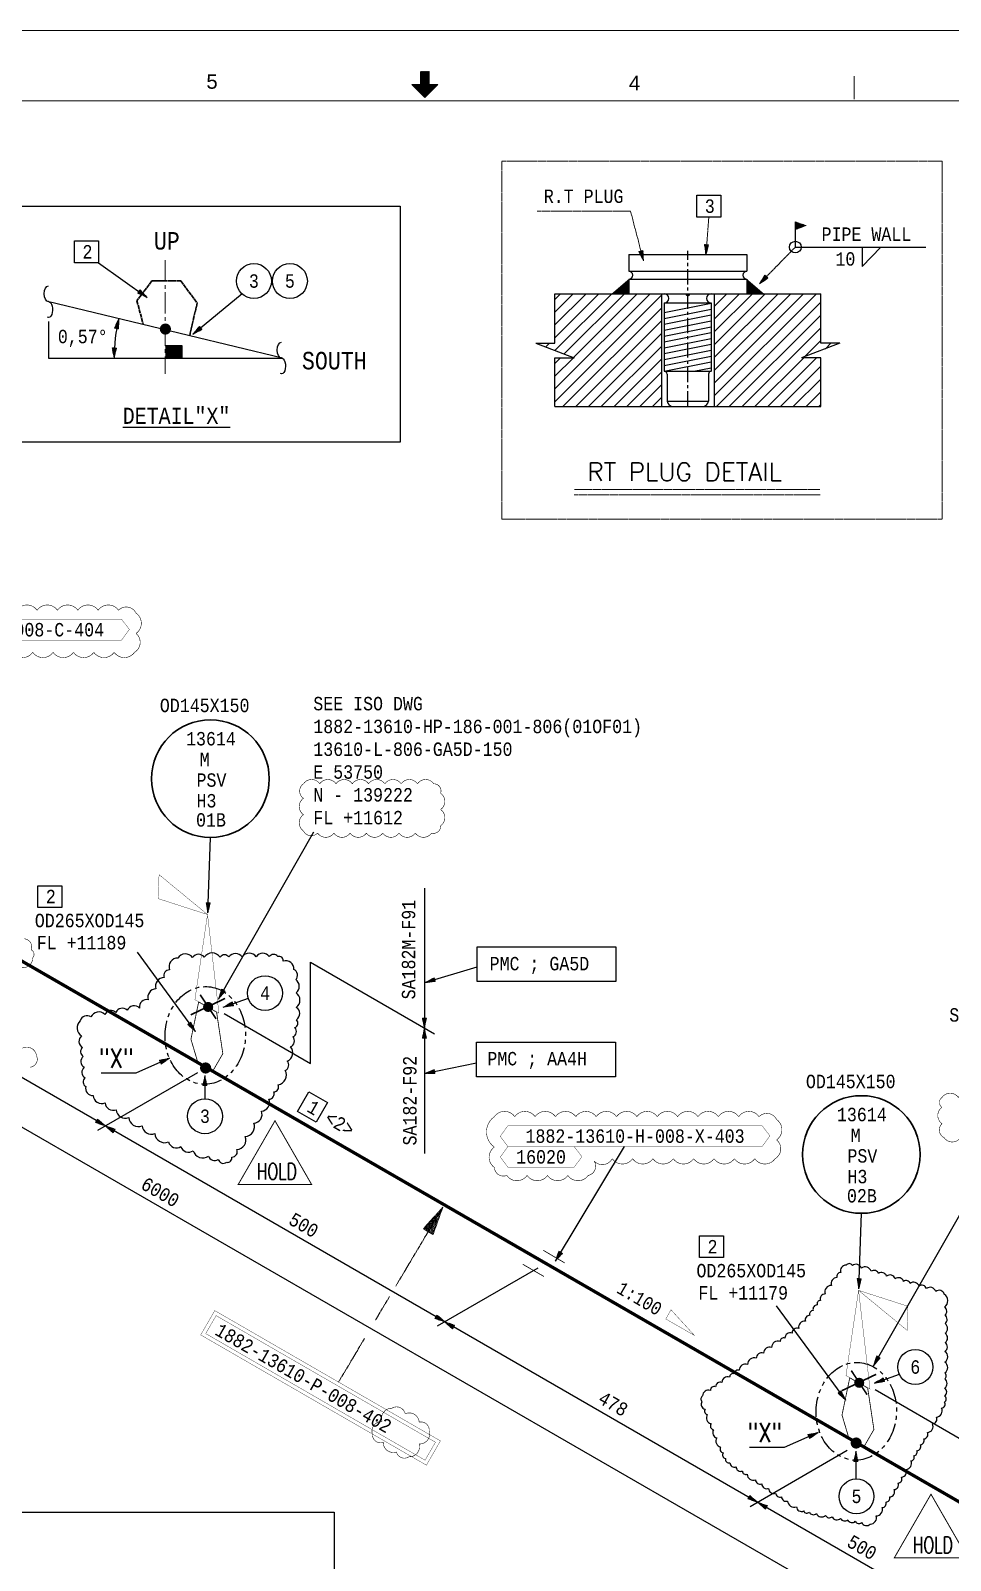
# Model space of a CAD drawing. Header units: inches. Extents: x 952 to 1793, y 0 to 594.
# Drawn here: x 1271.6 to 1497.5, y 218.2 to 594 of the extents above; entities that cross this region are included whole.
import ezdxf
from ezdxf.enums import TextEntityAlignment as Align

# ---------------------------------------------------------------- set-up
doc = ezdxf.new("R2010")
doc.units = ezdxf.units.IN
doc.header["$MEASUREMENT"] = 0
for name, pattern in [('CENTER', [2, 1.25, -0.25, 0.25, -0.25]), ('CENTER2', [1.125, 0.75, -0.125, 0.125, -0.125]), ('Dashed', [4.18782, 2.09391, -2.09391]), ('PHANTOM2', [1.25, 0.625, -0.125, 0.125, -0.125, 0.125, -0.125]), ('Solid', [1, 1, 0])]:
    doc.linetypes.add(name, pattern=pattern)
for name, color, linetype in [('1', 7, 'Continuous'), ('2', 2, 'Continuous'), ('3', 3, 'Continuous'), ('4', 4, 'Continuous'), ('BG 0 -1', 7, 'Continuous'), ('Border', 7, 'Continuous'), ('CO', 7, 'Continuous'), ('DIM-LINES', 7, 'Continuous'), ('DIM-TEXT', 7, 'Continuous'), ('FITTINGS', 7, 'Continuous'), ('FRAME', 7, 'Continuous'), ('ISO-TEXT', 7, 'Continuous'), ('ISOTEXT', 7, 'Continuous'), ('NOZZLES', 7, 'Continuous'), ('PIPE', 7, 'Continuous'), ('Rev.4', 6, 'Continuous'), ('WELDS', 7, 'Continuous')]:
    doc.layers.add(name, color=color, linetype=linetype)
for name, color, linetype, lineweight in [('dottedUndimensionedPipe', 7, 'Dashed', 13), ('fittingDimension', 2, 'Solid', 13), ('materialLabel', 2, 'Solid', 13), ('spool', 2, 'Solid', 13), ('symbol', 2, 'Solid', 30), ('weldCyanLabel', 4, 'Solid', 13), ('weldDimension', 2, 'Solid', 13)]:
    doc.layers.add(name, color=color, linetype=linetype, lineweight=lineweight)
doc.styles.add('Arial', font='arial.ttf')
doc.styles.add('fixedText', font='MONOTXT8.shx', dxfattribs={"width": 0.85})
doc.styles.add('MONOTXT', font='MONOTXT.shx', dxfattribs={"width": 0.8})
doc.styles.add('ROMANS', font='romans.shx', dxfattribs={"width": 0.8})

msp = doc.modelspace()

# ---------------------------------------------------------------- hatches: boundary and pattern name
at = {"layer": '2'}
h = msp.add_hatch(color=1, dxfattribs=at)
h.dxf.hatch_style = 1
h.paths.add_polyline_path([(1304.69, 516.64), (1304.69, 513.54), (1308.75, 513.54), (1308.75, 516.64)])
at = {"layer": '4'}
h = msp.add_hatch(dxfattribs=at)
h.set_pattern_fill('ANSI31', color=4, scale=0.7, style=0)
h.set_pattern_definition([(45, (4707.1997, -12499.8718), (-1.57154482, 1.57154482), [])])
h.paths.add_polyline_path([(1460.99, 513.65), (1470.42, 517.19), (1465.7, 517.19), (1465.7, 529.35), (1439.71, 529.35), (1439.55, 529.18), (1439.55, 501.66), (1465.56, 501.66), (1465.7, 501.8), (1465.7, 513.65)])
h.paths.add_polyline_path([(1405.12, 513.65), (1400.41, 513.65), (1400.41, 501.66), (1426.57, 501.66), (1426.57, 529.35), (1400.41, 529.35), (1400.41, 517.19), (1395.7, 517.19)])
at = {"layer": 'weldCyanLabel'}
h = msp.add_hatch(color=2, dxfattribs=at)
h.dxf.hatch_style = 1
h.paths.add_polyline_path([(1459.47, 546.99), (1459.47, 545.1), (1462.14, 546.11)])
at = {"layer": 'WELDS'}
h = msp.add_hatch(color=2, dxfattribs=at)
edge = h.paths.add_edge_path(flags=0)
edge.add_arc((1304.75, 520.68), 1.38, 180, 540, ccw=False)
h = msp.add_hatch(color=2, dxfattribs=at)
edge = h.paths.add_edge_path(flags=0)
edge.add_arc((1315.24, 354.16), 1.25, 0, 360)
h = msp.add_hatch(color=2, dxfattribs=at)
edge = h.paths.add_edge_path(flags=0)
edge.add_arc((1314.62, 339.16), 1.38, 180, 540, ccw=False)
h = msp.add_hatch(color=2, dxfattribs=at)
edge = h.paths.add_edge_path(flags=0)
edge.add_arc((1475.15, 261.83), 1.25, 0, 360)
h = msp.add_hatch(color=2, dxfattribs=at)
edge = h.paths.add_edge_path(flags=0)
edge.add_arc((1474.41, 247.03), 1.38, 180, 540, ccw=False)

# ---------------------------------------------------------------- linework, layer by layer
at = {"color": 2}
for p, q in [((1418.54, 532.93), (1418.54, 529.35)), ((1447.58, 532.93), (1447.58, 529.35))]:
    msp.add_line(p, q, dxfattribs=at)
at = {"layer": '1', "color": 1, "linetype": 'CENTER', "ltscale": 3}
msp.add_line((1433.06, 501.66), (1433.06, 539.91), dxfattribs=at)
at = {"layer": '2', "color": 3}
msp.add_line((1333.49, 513.54), (1275.77, 527.48), dxfattribs=at)
at = {"layer": '2', "color": 2}
for p, q in [((1276.03, 522.56), (1276.03, 513.54)), ((1312.64, 338.01), (1288.1, 323.84)), ((1396.19, 289.97), (1371.46, 275.7)), ((1472.21, 245.18), (1448.34, 231.39))]:
    msp.add_line(p, q, dxfattribs=at)
at = {"layer": '2', "color": 4}
for p, q in [((1315.18, 377.24), (1315.85, 395.78)), ((1317.77, 356.1), (1341.22, 397.14)), ((1312.11, 348.13), (1297.88, 367.61)), ((1368.5, 360.13), (1381.3, 364.04)), ((1318.96, 354.09), (1325.15, 356.29)), ((1305.77, 341.59), (1297.46, 337.93)), ((1368.41, 337.8), (1381.17, 340.42)), ((1314.45, 337.32), (1314.39, 331.6)), ((1400.53, 291.74), (1417.47, 319.88)), ((1478.65, 266.01), (1509.37, 319.77)), ((1475.06, 284.91), (1475.72, 303.46)), ((1471.84, 257.56), (1454.81, 280.72)), ((1478.87, 261.76), (1485.06, 263.97)), ((1465.04, 249.63), (1456.73, 245.97)), ((1474.36, 245), (1474.29, 238.21))]:
    msp.add_line(p, q, dxfattribs=at)
for points in [[(1435.27, 553.55), (1441.17, 553.55), (1441.17, 548.19), (1435.27, 548.19)], [(1282.42, 542.33), (1288.32, 542.33), (1288.32, 536.96), (1282.42, 536.96)], [(1273.43, 383.95), (1279.33, 383.95), (1279.33, 378.59), (1273.43, 378.59)], [(1340, 333.31), (1344.57, 330.67), (1341.79, 325.86), (1337.22, 328.5)], [(1435.94, 297.93), (1441.84, 297.93), (1441.84, 292.57), (1435.94, 292.57)]]:
    msp.add_lwpolyline(points, close=True, dxfattribs=at)
msp.add_lwpolyline([(1304.69, 516.64), (1308.75, 516.64), (1308.75, 513.54)], dxfattribs=at)
for centre in [(1326.48, 532.48), (1335.32, 532.48), (1329.23, 357.55), (1314.46, 327.31), (1488.92, 265.71), (1474.48, 233.93)]:
    msp.add_circle(centre, 4.29, dxfattribs=at)
msp.add_arc((1333.08, 513.56), 40.94, 166.3076, 180.0257, dxfattribs=at)
at = {"layer": '2', "color": 3, "linetype": 'PHANTOM2', "ltscale": 8}
for centre in [(1314.53, 347.16), (1474.44, 254.83)]:
    msp.add_ellipse(centre, major_axis=(0.38, 12), ratio=0.822836, dxfattribs=at)
at = {"layer": '3', "color": 2}
for p, q in [((1459.47, 540.82), (1459.47, 546.99)), ((1459.47, 540.82), (1491.5, 540.82)), ((1475.91, 536.04), (1480.49, 540.82)), ((1475.91, 540.82), (1475.91, 536.04))]:
    msp.add_line(p, q, dxfattribs=at)
at = {"layer": '3', "color": 3}
for p, q in [((1418.54, 539.01), (1418.54, 534.89)), ((1418.54, 539.01), (1447.58, 539.01)), ((1447.58, 539.01), (1447.58, 534.89)), ((1418.54, 534.89), (1447.58, 534.89)), ((1418.54, 532.93), (1447.58, 532.93)), ((1400.41, 517.19), (1400.41, 529.35)), ((1400.41, 529.35), (1465.7, 529.35)), ((1426.57, 529.35), (1426.57, 501.66)), ((1427.28, 527.09), (1438.78, 527.09)), ((1427.28, 527.09), (1427.28, 510.32)), ((1427.28, 524.74), (1438.78, 527.03)), ((1438.78, 527.09), (1438.78, 510.32)), ((1439.55, 529.35), (1439.55, 501.66)), ((1465.7, 517.19), (1465.7, 529.35)), ((1427.28, 523.3), (1438.78, 525.59)), ((1427.28, 521.86), (1438.78, 524.15)), ((1427.28, 520.41), (1438.78, 522.71)), ((1427.28, 518.97), (1438.78, 521.26)), ((1427.28, 517.53), (1438.78, 519.82)), ((1395.7, 517.19), (1400.41, 517.19)), ((1395.7, 517.19), (1405.12, 513.65)), ((1427.28, 516.09), (1438.78, 518.38)), ((1427.28, 514.65), (1438.78, 516.94)), ((1427.28, 513.2), (1438.78, 515.5)), ((1470.42, 517.19), (1460.99, 513.65)), ((1470.42, 517.19), (1465.7, 517.19)), ((1400.41, 513.65), (1405.12, 513.65)), ((1400.41, 501.66), (1400.41, 513.65)), ((1427.28, 511.76), (1438.78, 514.05)), ((1427.28, 510.32), (1438.78, 512.61)), ((1434.52, 510.32), (1438.78, 511.17)), ((1465.7, 513.65), (1460.99, 513.65)), ((1465.7, 501.66), (1465.7, 513.65)), ((1427.28, 510.32), (1438.78, 510.32)), ((1427.98, 509.62), (1427.98, 502.94)), ((1438.13, 509.62), (1438.13, 502.94)), ((1400.41, 501.66), (1465.7, 501.66)), ((1427.98, 502.94), (1438.13, 502.94))]:
    msp.add_line(p, q, dxfattribs=at)
at = {"layer": '3'}
msp.add_line((1429.18, 501.66), (1436.93, 501.66), dxfattribs=at)
at = {"layer": '3', "color": 3}
msp.add_lwpolyline([(1432.77, 529.35, 0.589, 0.589, 1.191456), (1433.35, 529.35, 0, 0, 0)], format="xyseb", dxfattribs=at)
for centre, radius, start, end in [((1418.54, 533.91), 0.982, 270, 90), ((1447.58, 533.91), 0.982, 90, 270), ((1427.28, 528.22), 1.13, 270, 90), ((1438.78, 528.22), 1.13, 90, 270), ((1427.28, 509.62), 0.7, 0, 90), ((1438.83, 509.62), 0.703, 93.9739, 179.9026), ((1429.7, 503.34), 1.76, 193.1432, 252.9181), ((1436.41, 503.34), 1.76, 287.0819, 346.8568)]:
    msp.add_arc(centre, radius, start, end, dxfattribs=at)
at = {"layer": '3', "extrusion": (0, 0, -1)}
for centre, start_param, end_param in [((1276.03, 529.37), 3.141593, 6.283185), ((1276.03, 525.47), 6.283185, 9.665524), ((1333.22, 515.53), 3.141593, 6.283185), ((1333.22, 511.62), 6.144889, 9.665524)]:
    msp.add_ellipse(centre, major_axis=(0, 1.95), ratio=0.522828, start_param=start_param, end_param=end_param, dxfattribs=at)
at = {"layer": '4', "color": 2}
for p, q in [((1276.03, 513.54), (1333.49, 513.54)), ((1297.46, 337.93), (1288.93, 337.93)), ((1456.73, 245.97), (1448.2, 245.97))]:
    msp.add_line(p, q, dxfattribs=at)
for points in [[(1246.3, 550.88), (1362.39, 550.88), (1362.39, 492.92), (1246.3, 492.92)], [(1381.3, 368.94), (1415.41, 368.94), (1415.41, 360.42), (1381.3, 360.42)], [(1381.17, 345.47), (1415.28, 345.47), (1415.28, 336.95), (1381.17, 336.95)], [(1020.02, 230.07), (1346.2, 230.07), (1346.2, 97.32), (1020.02, 97.32)]]:
    msp.add_lwpolyline(points, close=True, dxfattribs=at)
at = {"layer": '4', "color": 1}
for points in [[(1332.32, 366.54, 0.520567), (1330.26, 366.52, 0.520567), (1327.05, 366.49, 0.520567), (1323.59, 366.46, 0.520567), (1320.33, 366.43, 0.520567), (1318.2, 366.41, 0.520567), (1314.28, 366.37, 0.520567), (1311.43, 366.34, 0.520567), (1307.82, 366.18, 0.520567), (1305.76, 363.27, 0.520567), (1304.43, 361.4, 0.520567), (1302.43, 358.58, 0.520567), (1300.55, 355.93, 0.520567), (1298.38, 353.89, 0.520567), (1295.34, 353.33, 0.520567), (1292.57, 352.82, 0.520567), (1289.87, 352.32, 0.520567), (1286.47, 351.7, 0.520567), (1283.84, 350.76, 0.520567), (1284.15, 347.07, 0.520567), (1284.39, 344.18, 0.520567), (1284.58, 342.02, 0.520567), (1284.8, 339.35, 0.520567), (1285.02, 336.74, 0.520567), (1285.2, 334.6, 0.520567), (1287.01, 332.4, 0.520567), (1289.94, 330.59, 0.520567), (1292.66, 328.92, 0.520567), (1295.73, 327.02, 0.520567), (1299.05, 324.98, 0.520567), (1302.16, 323.06, 0.520567), (1305.53, 320.99, 0.520567), (1308.55, 319.88, 0.520567), (1311.57, 318.84, 0.520567), (1315.33, 317.54, 0.520567), (1317.71, 316.71, 0.520567), (1319.81, 315.99, 0.520567), (1321.08, 317.25, 0.520567), (1322.3, 319.16, 0.520567), (1324.33, 322.33, 0.520567), (1326.45, 325.64, 0.520567), (1328.33, 328.59, 0.520567), (1330.18, 331.48, 0.520567), (1331.34, 333.29, 0.520567), (1332.47, 335.06, 0.520567), (1334.15, 338.57, 0.520567), (1334.67, 340.85, 0.520567), (1335.47, 344.35, 0.520567), (1336.05, 346.84, 0.520567), (1336.56, 349.07, 0.520567), (1336.97, 351.02, 0.520567), (1336.9, 354.06, 0.520567), (1336.83, 357.64, 0.520567), (1336.76, 360.88, 0.520567), (1336.3, 363.36, 0.520567), (1333.71, 365.43, 0.520567), (1332.32, 366.54, 0.520567)], [(1496.04, 283.62, 0.520567), (1493.94, 284.28, 0.520567), (1491.67, 284.98, 0.520567), (1489.84, 285.56, 0.520567), (1487.65, 286.24, 0.520567), (1486.04, 286.74, 0.520567), (1483.98, 287.38, 0.520567), (1481.87, 288.04, 0.520567), (1479.89, 288.66, 0.520567), (1478.1, 289.22, 0.520567), (1475.67, 289.98, 0.520567), (1473.49, 290.66, 0.520567), (1471.91, 290.72, 0.520567), (1470.62, 288.95, 0.520567), (1469.69, 287.66, 0.520567), (1468.31, 285.75, 0.520567), (1466.8, 283.66, 0.520567), (1465.64, 282.05, 0.520567), (1464.84, 280.95, 0.520567), (1463.85, 279.58, 0.520567), (1463.01, 278.42, 0.520567), (1461.94, 276.95, 0.520567), (1460.31, 275.19, 0.520567), (1458.65, 274.03, 0.520567), (1456.89, 272.79, 0.520567), (1455.71, 271.96, 0.520567), (1453.64, 270.51, 0.520567), (1451.67, 269.12, 0.520567), (1449.85, 267.84, 0.520567), (1447.72, 266.35, 0.520567), (1445.68, 264.91, 0.520567), (1444.47, 264.06, 0.520567), (1443.31, 263.25, 0.520567), (1441.45, 261.94, 0.520567), (1439.88, 260.83, 0.520567), (1438.59, 259.93, 0.520567), (1436.7, 258.6, 0.520567), (1436.53, 257.18, 0.520567), (1437.29, 255.35, 0.520567), (1437.84, 254.01, 0.520567), (1438.75, 251.8, 0.520567), (1439.37, 250.29, 0.520567), (1440.19, 248.3, 0.520567), (1441.12, 246.04, 0.520567), (1441.71, 244.6, 0.520567), (1442.28, 243.23, 0.520567), (1443.4, 242.16, 0.520567), (1444.92, 241.16, 0.520567), (1446.45, 240.15, 0.520567), (1447.64, 239.36, 0.520567), (1449.67, 238.02, 0.520567), (1451.21, 237, 0.520567), (1452.88, 235.9, 0.520567), (1454.62, 234.75, 0.520567), (1456.06, 233.8, 0.520567), (1457.58, 232.79, 0.520567), (1459.74, 231.37, 0.520567), (1461.49, 230.34, 0.520567), (1462.91, 230.06, 0.520567), (1464.63, 229.71, 0.520567), (1466.91, 229.26, 0.520567), (1468.5, 228.94, 0.520567), (1470.59, 228.52, 0.520567), (1472.32, 228.18, 0.520567), (1474.19, 227.8, 0.520567), (1475.69, 227.5, 0.520567), (1477.88, 227.14, 0.520567), (1479.3, 229.13, 0.520567), (1480.78, 231.2, 0.520567), (1481.74, 232.54, 0.520567), (1482.64, 233.8, 0.520567), (1483.76, 235.58, 0.520567), (1484.69, 237.17, 0.520567), (1485.56, 238.67, 0.520567), (1486.65, 240.54, 0.520567), (1487.87, 242.64, 0.520567), (1488.59, 243.89, 0.520567), (1489.3, 245.11, 0.520567), (1490.18, 246.62, 0.520567), (1491, 248.04, 0.520567), (1491.92, 249.61, 0.520567), (1493.16, 251.75, 0.520567), (1494.13, 253.41, 0.520567), (1495.4, 255.6, 0.520567), (1496.12, 257.1, 0.520567), (1496.13, 258.61, 0.520567), (1496.15, 260.56, 0.520567), (1496.17, 262.82, 0.520567), (1496.18, 264.24, 0.520567), (1496.2, 266.89, 0.520567), (1496.22, 269.51, 0.520567), (1496.24, 271.7, 0.520567), (1496.26, 273.99, 0.520567), (1496.24, 276.36, 0.520567), (1496.18, 278.44, 0.520567), (1496.12, 280.41, 0.520567), (1496.04, 283.62, 0.520567)]]:
    msp.add_lwpolyline(points, format="xyb", dxfattribs=at)
at = {"layer": '4', "color": 2}
for points in [[(1319.16, 352.51), (1340.4, 340.24), (1340.4, 365.12), (1370.82, 347.56)], [(1479.07, 260.18), (1500.31, 247.92), (1500.31, 287.4), (1530.73, 269.84)]]:
    msp.add_lwpolyline(points, dxfattribs=at)
msp.add_circle((1459.47, 540.82), 1.44, dxfattribs=at)
at = {"layer": '4', "color": 4}
for points in [[(1418.54, 532.97), (1414.3, 529.35), (1418.54, 529.35)], [(1447.58, 532.97), (1451.82, 529.35), (1447.58, 529.35)]]:
    msp.add_solid(points, dxfattribs=at)
at = {"layer": 'BG 0 -1', "color": 7, "linetype": 'Continuous', "lineweight": 9}
for p, q in [((951.69, 594), (1792.69, 594)), ((1367.38, 580.74), (1367.38, 583.92)), ((1367.38, 583.88), (1369.5, 581.76)), ((1367.38, 583.75), (1369.5, 581.63)), ((1367.38, 583.63), (1369.5, 581.51)), ((1367.38, 583.5), (1369.5, 581.38)), ((1367.38, 583.38), (1369.5, 581.26)), ((1367.38, 583.25), (1369.5, 581.13)), ((1367.38, 583.13), (1369.5, 581.01)), ((1367.38, 583), (1369.5, 580.88)), ((1367.38, 582.88), (1369.5, 580.76)), ((1367.38, 582.75), (1370.51, 579.62)), ((1367.38, 582.63), (1370.45, 579.56)), ((1367.38, 582.5), (1370.39, 579.5)), ((1367.47, 583.92), (1369.5, 581.88)), ((1367.59, 583.92), (1369.5, 582.01)), ((1367.72, 583.92), (1369.5, 582.13)), ((1367.84, 583.92), (1369.5, 582.26)), ((1367.97, 583.92), (1369.5, 582.38)), ((1368.09, 583.92), (1369.5, 582.51)), ((1368.22, 583.92), (1369.5, 582.63)), ((1368.34, 583.92), (1369.5, 582.76)), ((1368.45, 577.56), (1368.45, 583.22)), ((1368.47, 583.92), (1369.5, 582.88)), ((1368.59, 583.92), (1369.5, 583.01)), ((1368.72, 583.92), (1369.5, 583.13)), ((1368.84, 583.92), (1369.5, 583.26)), ((1368.97, 583.92), (1369.5, 583.38)), ((1369.09, 583.92), (1369.5, 583.51)), ((1369.22, 583.92), (1369.5, 583.63)), ((1369.34, 583.92), (1369.5, 583.76)), ((1369.47, 583.92), (1369.5, 583.88)), ((1369.5, 580.74), (1369.5, 583.92)), ((1473.89, 577.17), (1473.89, 582.83)), ((1365.26, 580.74), (1367.38, 580.74)), ((1368.44, 577.55), (1365.26, 580.74)), ((1365.28, 580.74), (1368.45, 577.56)), ((1365.4, 580.74), (1368.51, 577.62)), ((1365.53, 580.74), (1368.58, 577.68)), ((1365.65, 580.74), (1368.64, 577.75)), ((1365.78, 580.74), (1368.7, 577.81)), ((1365.9, 580.74), (1368.76, 577.87)), ((1366.03, 580.74), (1368.83, 577.93)), ((1366.15, 580.74), (1368.89, 578)), ((1366.28, 580.74), (1368.95, 578.06)), ((1366.4, 580.74), (1369.01, 578.12)), ((1366.53, 580.74), (1369.08, 578.18)), ((1366.65, 580.74), (1369.14, 578.25)), ((1366.78, 580.74), (1369.2, 578.31)), ((1366.9, 580.74), (1369.26, 578.37)), ((1367.03, 580.74), (1369.33, 578.44)), ((1367.15, 580.74), (1369.39, 578.5)), ((1367.28, 580.74), (1369.45, 578.56)), ((1367.38, 582.38), (1370.33, 579.44)), ((1367.38, 582.25), (1370.26, 579.37)), ((1367.38, 582.13), (1370.2, 579.31)), ((1367.38, 582), (1370.14, 579.25)), ((1367.38, 581.88), (1370.08, 579.19)), ((1367.38, 581.75), (1370.01, 579.12)), ((1367.38, 581.63), (1369.95, 579.06)), ((1367.38, 581.5), (1369.89, 579)), ((1367.38, 581.38), (1369.83, 578.94)), ((1367.38, 581.25), (1369.76, 578.87)), ((1367.38, 581.13), (1369.7, 578.81)), ((1367.38, 581), (1369.64, 578.75)), ((1367.38, 580.88), (1369.58, 578.69)), ((1367.38, 580.75), (1369.51, 578.62)), ((1371.63, 580.74), (1368.44, 577.55)), ((1369.5, 580.74), (1371.63, 580.74)), ((1369.53, 580.74), (1370.58, 579.69)), ((1369.65, 580.74), (1370.64, 579.75)), ((1369.78, 580.74), (1370.7, 579.81)), ((1369.9, 580.74), (1370.76, 579.87)), ((1370.03, 580.74), (1370.83, 579.94)), ((1370.15, 580.74), (1370.89, 580)), ((1370.28, 580.74), (1370.95, 580.06)), ((1370.4, 580.74), (1371.01, 580.12)), ((1370.53, 580.74), (1371.08, 580.19)), ((1370.65, 580.74), (1371.14, 580.25)), ((1370.78, 580.74), (1371.2, 580.31)), ((1370.9, 580.74), (1371.26, 580.37)), ((1371.03, 580.74), (1371.33, 580.44)), ((1371.15, 580.74), (1371.39, 580.5)), ((1371.28, 580.74), (1371.45, 580.56)), ((1371.4, 580.74), (1371.51, 580.62)), ((1371.53, 580.74), (1371.58, 580.69)), ((1767.62, 576.75), (976.8, 576.75))]:
    msp.add_line(p, q, dxfattribs=at)
at = {"layer": 'Border', "color": 4}
msp.add_line((1368.36, 383.34), (1368.36, 318.17), dxfattribs=at)
at = {"layer": 'CO', "color": 2, "linetype": 'Continuous'}
for p, q in [((1439.55, 529.18), (1439.71, 529.35)), ((1465.56, 501.66), (1465.7, 501.8))]:
    msp.add_line(p, q, dxfattribs=at)
at = {"layer": 'DIM-LINES', "color": 4}
for p, q in [((1288.34, 536.93), (1300.25, 528.47)), ((1323.58, 529.31), (1311.49, 519.36)), ((1487.38, 198.9), (1037.01, 458.7)), ((1497.52, 205.16), (1135.48, 414.14))]:
    msp.add_line(p, q, dxfattribs=at)
at = {"layer": 'dottedUndimensionedPipe', "color": 1, "linetype": 'CENTER2', "ltscale": 7}
msp.add_line((1304.69, 537.59), (1304.69, 509.71), dxfattribs=at)
at = {"layer": 'FITTINGS', "color": 2, "linetype": 'ByBlock', "const_width": 0.2}
for points in [[(1317.32, 352.89), (1312.92, 355.39), (1311.02, 346.24), (1312.82, 340.15), (1316.28, 338.23), (1318.85, 342.67), (1317.32, 352.89)], [(1397.57, 294.37), (1402.82, 291.28)], [(1397.71, 287.95), (1392.51, 290.95)], [(1477.23, 260.56), (1472.83, 263.06), (1470.93, 253.91), (1472.73, 247.82), (1476.19, 245.9), (1478.76, 250.35), (1477.23, 260.56)]]:
    msp.add_lwpolyline(points, dxfattribs=at)
at = {"layer": 'FRAME', "color": 4, "linetype": 'ByBlock'}
msp.add_lwpolyline([(1428.92, 279.77, 0.08, 0.08, 0), (1427.65, 277.5, 0.08, 0.08, 0), (1434.7, 273.45, 0.08, 0.08, 0)], format="xyseb", close=True, dxfattribs=at)
at = {"layer": 'ISO-TEXT', "color": 2, "linetype": 'ByBlock', "const_width": 0.08, "flags": 128}
for points in [[(1231.55, 444.28), (1229.65, 446.78), (1231.55, 449.38), (1293.99, 449.38), (1295.89, 446.88), (1293.99, 444.28)], [(1388.88, 319.88), (1386.98, 322.38), (1388.88, 324.98), (1451.31, 324.98), (1453.21, 322.48), (1451.31, 319.88)], [(1388.88, 314.78), (1386.98, 317.28), (1388.88, 319.88), (1405.14, 319.88), (1407.04, 317.38), (1405.14, 314.78)], [(1313.42, 273.59), (1316.87, 279.56), (1372.3, 247.56), (1368.85, 241.59)], [(1314.65, 273.92), (1317.2, 278.33), (1371.07, 247.23), (1368.52, 242.82)]]:
    msp.add_lwpolyline(points, close=True, dxfattribs=at)
at = {"layer": 'ISOTEXT', "color": 2, "linetype": 'Continuous', "lineweight": 30}
for centre in [(1315.8, 410.23), (1475.68, 317.91)]:
    msp.add_circle(centre, 14.45, dxfattribs=at)
at = {"layer": 'materialLabel', "color": 4, "flags": 128}
for points in [[(1418.99, 549.65), (1422.19, 537.42)], [(1438.18, 548.21), (1437.51, 538.91)], [(1437.51, 538.91), (1438.17, 541.36), (1437.17, 541.43), (1437.51, 538.91), (1437.54, 539.41), (1438.07, 541.37), (1437.27, 541.42), (1437.54, 539.41), (1437.57, 539.9), (1437.97, 541.38), (1437.37, 541.42), (1437.57, 539.9), (1437.61, 540.4), (1437.87, 541.38), (1437.47, 541.41), (1437.61, 540.4), (1437.64, 540.9), (1437.77, 541.39), (1437.57, 541.4), (1437.64, 540.9)], [(1422.19, 537.42), (1422.03, 539.96), (1421.06, 539.7), (1422.19, 537.42), (1422.06, 537.91), (1421.93, 539.93), (1421.16, 539.73), (1422.06, 537.91), (1421.93, 538.39), (1421.84, 539.91), (1421.26, 539.75), (1421.93, 538.39), (1421.8, 538.87), (1421.74, 539.88), (1421.35, 539.78), (1421.8, 538.87), (1421.68, 539.35), (1421.64, 539.86), (1421.45, 539.81), (1421.68, 539.35)], [(1459.47, 540.82), (1450.64, 531.78)], [(1450.64, 531.78), (1452.73, 533.22), (1452.01, 533.92), (1450.64, 531.78), (1450.99, 532.13), (1452.66, 533.29), (1452.08, 533.85), (1450.99, 532.13), (1451.33, 532.49), (1452.59, 533.36), (1452.16, 533.78), (1451.33, 532.49), (1451.68, 532.85), (1452.52, 533.43), (1452.23, 533.71), (1451.68, 532.85), (1452.03, 533.21), (1452.44, 533.5), (1452.3, 533.64), (1452.03, 533.21)]]:
    msp.add_lwpolyline(points, dxfattribs=at)
at = {"layer": 'NOZZLES', "const_width": 0.8}
msp.add_lwpolyline([(1520.02, 220.85), (1069.64, 480.75)], dxfattribs=at)
at = {"layer": 'PIPE', "color": 2, "linetype": 'Dashed', "ltscale": 0.8, "const_width": 0.08}
for points in [[(1315.09, 376.86), (1303.19, 386.66), (1302.99, 380.76), (1315.09, 376.86)], [(1315.09, 376.86), (1311.99, 355.95), (1317.89, 352.65), (1315.09, 376.86)], [(1475, 284.53), (1471.9, 263.62), (1477.8, 260.32), (1475, 284.53)], [(1475, 284.53), (1486.9, 274.73), (1487.1, 280.63), (1475, 284.53)]]:
    msp.add_lwpolyline(points, dxfattribs=at)
at = {"layer": 'Rev.4', "color": 1, "const_width": 0.132}
for points in [[(1268.23, 451.6, -0.520567), (1273.23, 451.6, -0.520567), (1278.23, 451.6, -0.520567), (1283.23, 451.6, -0.520567), (1288.23, 451.6, -0.520567), (1293.23, 451.6, -0.520567), (1297.53, 450.91, -0.520567), (1297.53, 445.91, -0.520567), (1297.16, 441.28, -0.520567), (1292.16, 441.28, -0.520567), (1287.16, 441.28, -0.520567), (1282.16, 441.28, -0.520567), (1277.16, 441.28, -0.520567), (1272.16, 441.28, -0.520567), (1267.16, 441.28, -0.520567)], [(1269.98, 370.9, -0.520567), (1271.78, 368.18, -0.520567), (1272.12, 366.21, -0.520567), (1269.18, 363.91, -0.520567)], [(1269.61, 344.02, -0.520567), (1273.1, 342.15, -0.520567), (1271.47, 339.35, -0.520567)], [(1385.55, 327.2, -0.520567), (1390.55, 327.2, -0.520567), (1395.55, 327.2, -0.520567), (1400.55, 327.2, -0.520567), (1405.55, 327.2, -0.520567), (1410.55, 327.2, -0.520567), (1415.55, 327.2, -0.520567), (1420.55, 327.2, -0.520567), (1425.55, 327.2, -0.520567), (1430.55, 327.2, -0.520567), (1435.55, 327.2, -0.520567), (1440.55, 327.2, -0.520567), (1445.55, 327.2, -0.520567), (1450.55, 327.2, -0.520567), (1454.86, 326.5, -0.520567), (1454.86, 321.5, -0.520567), (1454.49, 316.88, -0.520567), (1449.49, 316.88, -0.520567), (1444.49, 316.88, -0.520567), (1439.49, 316.88, -0.520567), (1434.49, 316.88, -0.520567), (1429.49, 316.88, -0.520567), (1424.49, 316.88, -0.520567), (1419.49, 316.88, -0.520567), (1414.49, 316.88, -0.520567), (1410.06, 316.3, -0.520567), (1408.59, 312.77, -0.520567), (1403.59, 312.77, -0.520567), (1398.59, 312.77, -0.520567), (1393.59, 312.77, -0.520567), (1388.59, 312.77, -0.520567), (1385.55, 314.73, -0.520567), (1385.55, 319.73, -0.520567), (1385.55, 327.2, -0.520567)]]:
    msp.add_lwpolyline(points, format="xyb", dxfattribs=at)
for points in [[(1338.65, 408.98, -0.520567), (1342.65, 408.98, -0.520567), (1346.65, 408.98, -0.520567), (1350.65, 408.98, -0.520567), (1354.65, 408.98, -0.520567), (1358.65, 408.98, -0.520567), (1362.65, 408.98, -0.520567), (1366.65, 408.98, -0.520567), (1370.65, 408.98, -0.520567), (1372.34, 406.66, -0.520567), (1372.34, 402.66, -0.520567), (1372.34, 398.66, -0.520567), (1370.12, 396.87, -0.520567), (1366.12, 396.87, -0.520567), (1362.12, 396.87, -0.520567), (1358.12, 396.87, -0.520567), (1354.12, 396.87, -0.520567), (1350.12, 396.87, -0.520567), (1346.12, 396.87, -0.520567), (1342.12, 396.87, -0.520567), (1338.65, 397.4, -0.520567), (1338.65, 401.4, -0.520567), (1338.65, 405.4, -0.520567)], [(1495.49, 331.93, -0.520567), (1499.49, 331.93, -0.520567), (1503.49, 331.93, -0.520567), (1507.49, 331.93, -0.520567), (1511.49, 331.93, -0.520567), (1515.49, 331.93, -0.520567), (1519.49, 331.93, -0.520567), (1522.81, 331.25, -0.520567), (1522.81, 327.25, -0.520567), (1522.81, 323.25, -0.520567), (1520.02, 322.03, -0.520567), (1516.02, 322.03, -0.520567), (1512.02, 322.03, -0.520567), (1508.02, 322.03, -0.520567), (1504.02, 322.03, -0.520567), (1500.02, 322.03, -0.520567), (1496.02, 322.03, -0.520567), (1495.49, 325.5, -0.520567), (1495.49, 329.5, -0.520567)], [(1355.6, 249.13, -0.520567), (1357.97, 252.35, -0.520567), (1360.35, 255.57, -0.520567), (1363.64, 254.22, -0.520567), (1367.07, 252.17, -0.520567), (1369.53, 249.94, -0.520567), (1367.05, 246.8, -0.520567), (1364.57, 243.66, -0.520567), (1361.49, 244.84, -0.520567), (1358.26, 247.19, -0.520567)]]:
    msp.add_lwpolyline(points, format="xyb", close=True, dxfattribs=at)
at = {"layer": 'Rev.4', "color": 1, "const_width": 0.238}
for points in [[(1331.66, 326.2), (1322.64, 310.57), (1340.64, 310.57)], [(1492.78, 234.46), (1483.77, 218.83), (1501.77, 218.83)]]:
    msp.add_lwpolyline(points, close=True, dxfattribs=at)
at = {"layer": 'spool', "color": 4, "flags": 128}
msp.add_lwpolyline([(1372.88, 304.96), (1370.5, 298.25), (1368.1, 299.68), (1372.88, 304.96), (1372.16, 303.76), (1370.26, 298.4), (1368.34, 299.54), (1372.16, 303.76), (1371.45, 302.57), (1370.02, 298.54), (1368.58, 299.4), (1371.45, 302.57), (1370.73, 301.37), (1369.78, 298.68), (1368.82, 299.26), (1370.73, 301.37), (1370.02, 300.17), (1369.54, 298.83), (1369.06, 299.11), (1370.02, 300.17)], dxfattribs=at)
at = {"layer": 'symbol'}
for p, q in [((1301.42, 532.49), (1297.73, 527.64)), ((1308.52, 532.49), (1301.42, 532.49)), ((1308.52, 532.49), (1312.57, 527.1)), ((1297.73, 527.64), (1299.31, 521.8)), ((1312.57, 527.1), (1310.71, 519.04))]:
    msp.add_line(p, q, dxfattribs=at)
at = {"layer": 'weldCyanLabel'}
for p, q in [((1418.99, 549.65), (1396.02, 549.65)), ((1372.88, 304.96), (1361.32, 285.58)), ((1359.78, 283), (1356.37, 277.28)), ((1353.66, 272.72), (1347.27, 262.01))]:
    msp.add_line(p, q, dxfattribs=at)
at = {"layer": 'weldCyanLabel', "color": 2}
for p, q in [((1459.47, 546.99), (1462.14, 546.11)), ((1462.14, 546.11), (1459.47, 545.1)), ((1405.22, 481.25), (1465.51, 481.25)), ((1405.16, 479.94), (1465.54, 479.94))]:
    msp.add_line(p, q, dxfattribs=at)
msp.add_lwpolyline([(1387.39, 561.96), (1495.52, 561.96), (1495.52, 473.97), (1387.39, 473.97)], close=True, dxfattribs=at)
at = {"layer": 'weldDimension', "color": 4, "flags": 128}
for points in [[(1300.25, 528.47), (1297.94, 529.51), (1298.52, 530.33), (1300.25, 528.47), (1299.85, 528.76), (1298, 529.6), (1298.46, 530.24), (1299.85, 528.76), (1299.44, 529.05), (1298.05, 529.68), (1298.4, 530.16), (1299.44, 529.05), (1299.04, 529.34), (1298.11, 529.76), (1298.34, 530.08), (1299.04, 529.34), (1298.63, 529.63), (1298.17, 529.84), (1298.28, 530), (1298.63, 529.63)], [(1293.3, 523.25), (1293.24, 520.71), (1292.26, 520.93), (1293.3, 523.25), (1293.19, 522.76), (1293.14, 520.73), (1292.36, 520.91), (1293.19, 522.76), (1293.08, 522.28), (1293.04, 520.75), (1292.46, 520.88), (1293.08, 522.28), (1292.97, 521.79), (1292.95, 520.77), (1292.56, 520.86), (1292.97, 521.79), (1292.86, 521.3), (1292.85, 520.8), (1292.65, 520.84), (1292.86, 521.3)], [(1311.49, 519.36), (1313.1, 521.33), (1313.73, 520.56), (1311.49, 519.36), (1311.88, 519.68), (1313.16, 521.25), (1313.67, 520.64), (1311.88, 519.68), (1312.26, 519.99), (1313.23, 521.17), (1313.61, 520.71), (1312.26, 519.99), (1312.65, 520.31), (1313.29, 521.1), (1313.54, 520.79), (1312.65, 520.31), (1313.03, 520.63), (1313.35, 521.02), (1313.48, 520.87), (1313.03, 520.63)], [(1292.14, 513.54), (1291.7, 516.04), (1292.7, 516.02), (1292.14, 513.54), (1292.15, 514.04), (1291.8, 516.04), (1292.6, 516.02), (1292.15, 514.04), (1292.16, 514.53), (1291.9, 516.04), (1292.5, 516.02), (1292.16, 514.53), (1292.18, 515.03), (1292, 516.03), (1292.4, 516.02), (1292.18, 515.03), (1292.19, 515.53), (1292.1, 516.03), (1292.3, 516.03), (1292.19, 515.53)], [(1315.18, 377.24), (1314.77, 379.74), (1315.77, 379.71), (1315.18, 377.24), (1315.2, 377.73), (1314.87, 379.74), (1315.67, 379.71), (1315.2, 377.73), (1315.22, 378.23), (1314.97, 379.74), (1315.57, 379.72), (1315.22, 378.23), (1315.24, 378.73), (1315.07, 379.73), (1315.47, 379.72), (1315.24, 378.73), (1315.25, 379.23), (1315.17, 379.73), (1315.37, 379.72), (1315.25, 379.23)], [(1368.5, 360.13), (1370.73, 361.34), (1371.03, 360.39), (1368.5, 360.13), (1368.98, 360.27), (1370.76, 361.25), (1371, 360.49), (1368.98, 360.27), (1369.45, 360.42), (1370.79, 361.15), (1370.97, 360.58), (1369.45, 360.42), (1369.93, 360.57), (1370.82, 361.06), (1370.94, 360.68), (1369.93, 360.57), (1370.41, 360.72), (1370.85, 360.96), (1370.91, 360.77), (1370.41, 360.72)], [(1317.77, 356.1), (1318.56, 358.51), (1319.43, 358.02), (1317.77, 356.1), (1318.02, 356.53), (1318.65, 358.46), (1319.34, 358.07), (1318.02, 356.53), (1318.26, 356.97), (1318.74, 358.42), (1319.26, 358.12), (1318.26, 356.97), (1318.51, 357.4), (1318.82, 358.37), (1319.17, 358.17), (1318.51, 357.4), (1318.75, 357.83), (1318.91, 358.32), (1319.08, 358.22), (1318.75, 357.83)], [(1318.96, 354.09), (1321.14, 355.4), (1321.48, 354.46), (1318.96, 354.09), (1319.43, 354.26), (1321.17, 355.3), (1321.44, 354.55), (1319.43, 354.26), (1319.9, 354.42), (1321.21, 355.21), (1321.41, 354.64), (1319.9, 354.42), (1320.37, 354.59), (1321.24, 355.11), (1321.37, 354.74), (1320.37, 354.59), (1320.84, 354.76), (1321.27, 355.02), (1321.34, 354.83), (1320.84, 354.76)], [(1312.11, 348.13), (1310.23, 349.84), (1311.03, 350.43), (1312.11, 348.13), (1311.81, 348.53), (1310.31, 349.9), (1310.95, 350.37), (1311.81, 348.53), (1311.52, 348.93), (1310.39, 349.96), (1310.87, 350.31), (1311.52, 348.93), (1311.22, 349.33), (1310.47, 350.02), (1310.79, 350.25), (1311.22, 349.33), (1310.92, 349.73), (1310.55, 350.07), (1310.71, 350.19), (1310.92, 349.73)], [(1368.36, 348.95), (1368.86, 351.44), (1367.86, 351.44), (1368.36, 348.95), (1368.36, 349.45), (1368.76, 351.44), (1367.96, 351.44), (1368.36, 349.45), (1368.36, 349.95), (1368.66, 351.44), (1368.06, 351.44), (1368.36, 349.95), (1368.36, 350.45), (1368.56, 351.44), (1368.16, 351.44), (1368.36, 350.45), (1368.36, 350.94), (1368.46, 351.44), (1368.26, 351.44), (1368.36, 350.94)], [(1368.36, 348.95), (1368.86, 346.46), (1367.86, 346.46), (1368.36, 348.95), (1368.36, 348.45), (1368.76, 346.46), (1367.96, 346.46), (1368.36, 348.45), (1368.36, 347.95), (1368.66, 346.46), (1368.06, 346.46), (1368.36, 347.95), (1368.36, 347.46), (1368.56, 346.46), (1368.16, 346.46), (1368.36, 347.46), (1368.36, 346.96), (1368.46, 346.46), (1368.26, 346.46), (1368.36, 346.96)], [(1305.77, 341.59), (1303.69, 340.13), (1303.29, 341.05), (1305.77, 341.59), (1305.31, 341.39), (1303.65, 340.23), (1303.33, 340.96), (1305.31, 341.39), (1304.86, 341.19), (1303.61, 340.32), (1303.37, 340.87), (1304.86, 341.19), (1304.4, 340.99), (1303.57, 340.41), (1303.41, 340.77), (1304.4, 340.99), (1303.95, 340.79), (1303.53, 340.5), (1303.45, 340.68), (1303.95, 340.79)], [(1368.41, 337.8), (1370.75, 338.8), (1370.95, 337.83), (1368.41, 337.8), (1368.9, 337.91), (1370.77, 338.71), (1370.93, 337.93), (1368.9, 337.91), (1369.39, 338.01), (1370.79, 338.61), (1370.91, 338.02), (1369.39, 338.01), (1369.87, 338.11), (1370.81, 338.51), (1370.89, 338.12), (1369.87, 338.11), (1370.36, 338.21), (1370.83, 338.41), (1370.87, 338.22), (1370.36, 338.21)], [(1314.45, 337.32), (1314.92, 334.83), (1313.92, 334.84), (1314.45, 337.32), (1314.44, 336.83), (1314.82, 334.83), (1314.02, 334.84), (1314.44, 336.83), (1314.44, 336.33), (1314.72, 334.83), (1314.12, 334.84), (1314.44, 336.33), (1314.43, 335.83), (1314.62, 334.83), (1314.22, 334.83), (1314.43, 335.83), (1314.43, 335.33), (1314.52, 334.83), (1314.32, 334.83), (1314.43, 335.33)], [(1290, 324.94), (1288.09, 326.61), (1287.59, 325.75), (1290, 324.94), (1289.57, 325.19), (1288.04, 326.53), (1287.64, 325.84), (1289.57, 325.19), (1289.13, 325.44), (1287.99, 326.44), (1287.69, 325.92), (1289.13, 325.44), (1288.7, 325.68), (1287.94, 326.36), (1287.74, 326.01), (1288.7, 325.68), (1288.27, 325.93), (1287.89, 326.27), (1287.79, 326.1), (1288.27, 325.93)], [(1290, 324.94), (1292.41, 324.12), (1291.91, 323.26), (1290, 324.94), (1290.43, 324.69), (1292.36, 324.04), (1291.96, 323.35), (1290.43, 324.69), (1290.86, 324.44), (1292.31, 323.95), (1292.01, 323.43), (1290.86, 324.44), (1291.29, 324.19), (1292.26, 323.86), (1292.06, 323.52), (1291.29, 324.19), (1291.72, 323.94), (1292.21, 323.78), (1292.11, 323.6), (1291.72, 323.94)], [(1400.53, 291.74), (1401.39, 294.14), (1402.24, 293.62), (1400.53, 291.74), (1400.79, 292.17), (1401.47, 294.08), (1402.16, 293.67), (1400.79, 292.17), (1401.04, 292.6), (1401.56, 294.03), (1402.07, 293.72), (1401.04, 292.6), (1401.3, 293.02), (1401.65, 293.98), (1401.99, 293.78), (1401.3, 293.02), (1401.56, 293.45), (1401.73, 293.93), (1401.9, 293.83), (1401.56, 293.45)], [(1475.06, 284.91), (1474.65, 287.42), (1475.64, 287.39), (1475.06, 284.91), (1475.07, 285.41), (1474.75, 287.42), (1475.54, 287.39), (1475.07, 285.41), (1475.09, 285.91), (1474.85, 287.42), (1475.45, 287.39), (1475.09, 285.91), (1475.11, 286.41), (1474.95, 287.41), (1475.35, 287.4), (1475.11, 286.41), (1475.13, 286.91), (1475.05, 287.41), (1475.25, 287.4), (1475.13, 286.91)], [(1373.36, 276.79), (1371.45, 278.47), (1370.95, 277.61), (1373.36, 276.79), (1372.93, 277.04), (1371.4, 278.38), (1371, 277.69), (1372.93, 277.04), (1372.5, 277.29), (1371.35, 278.3), (1371.05, 277.78), (1372.5, 277.29), (1372.06, 277.54), (1371.3, 278.21), (1371.1, 277.86), (1372.06, 277.54), (1371.63, 277.79), (1371.25, 278.12), (1371.15, 277.95), (1371.63, 277.79)], [(1373.36, 276.79), (1375.77, 275.98), (1375.27, 275.11), (1373.36, 276.79), (1373.79, 276.54), (1375.72, 275.89), (1375.32, 275.2), (1373.79, 276.54), (1374.22, 276.29), (1375.67, 275.8), (1375.37, 275.29), (1374.22, 276.29), (1374.65, 276.04), (1375.62, 275.72), (1375.42, 275.37), (1374.65, 276.04), (1375.09, 275.79), (1375.57, 275.63), (1375.47, 275.46), (1375.09, 275.79)], [(1478.65, 266.01), (1479.44, 268.42), (1480.31, 267.93), (1478.65, 266.01), (1478.9, 266.44), (1479.53, 268.37), (1480.22, 267.98), (1478.9, 266.44), (1479.14, 266.87), (1479.61, 268.32), (1480.14, 268.03), (1479.14, 266.87), (1479.39, 267.31), (1479.7, 268.27), (1480.05, 268.08), (1479.39, 267.31), (1479.63, 267.74), (1479.79, 268.23), (1479.96, 268.13), (1479.63, 267.74)], [(1478.87, 261.76), (1481.05, 263.07), (1481.39, 262.13), (1478.87, 261.76), (1479.34, 261.93), (1481.08, 262.97), (1481.35, 262.22), (1479.34, 261.93), (1479.81, 262.1), (1481.12, 262.88), (1481.32, 262.32), (1479.81, 262.1), (1480.28, 262.26), (1481.15, 262.79), (1481.28, 262.41), (1480.28, 262.26), (1480.75, 262.43), (1481.18, 262.69), (1481.25, 262.5), (1480.75, 262.43)], [(1471.84, 257.56), (1469.96, 259.26), (1470.76, 259.86), (1471.84, 257.56), (1471.55, 257.96), (1470.04, 259.32), (1470.68, 259.8), (1471.55, 257.96), (1471.25, 258.36), (1470.12, 259.38), (1470.6, 259.74), (1471.25, 258.36), (1470.95, 258.76), (1470.2, 259.44), (1470.52, 259.68), (1470.95, 258.76), (1470.66, 259.16), (1470.28, 259.5), (1470.44, 259.62), (1470.66, 259.16)], [(1465.04, 249.63), (1462.96, 248.18), (1462.56, 249.09), (1465.04, 249.63), (1464.58, 249.43), (1462.92, 248.27), (1462.6, 249), (1464.58, 249.43), (1464.13, 249.23), (1462.88, 248.36), (1462.64, 248.91), (1464.13, 249.23), (1463.67, 249.03), (1462.84, 248.45), (1462.68, 248.82), (1463.67, 249.03), (1463.21, 248.83), (1462.8, 248.54), (1462.72, 248.72), (1463.21, 248.83)], [(1474.36, 245), (1474.83, 242.5), (1473.83, 242.51), (1474.36, 245), (1474.35, 244.5), (1474.73, 242.5), (1473.93, 242.51), (1474.35, 244.5), (1474.35, 244), (1474.63, 242.5), (1474.03, 242.51), (1474.35, 244), (1474.34, 243.5), (1474.53, 242.5), (1474.13, 242.51), (1474.34, 243.5), (1474.34, 243), (1474.43, 242.5), (1474.23, 242.51), (1474.34, 243)], [(1450.21, 232.47), (1448.3, 234.15), (1447.8, 233.29), (1450.21, 232.47), (1449.77, 232.72), (1448.25, 234.06), (1447.85, 233.37), (1449.77, 232.72), (1449.34, 232.97), (1448.2, 233.98), (1447.9, 233.46), (1449.34, 232.97), (1448.91, 233.22), (1448.15, 233.89), (1447.95, 233.55), (1448.91, 233.22), (1448.48, 233.47), (1448.1, 233.8), (1448, 233.63), (1448.48, 233.47)], [(1450.21, 232.47), (1452.61, 231.66), (1452.12, 230.79), (1450.21, 232.47), (1450.64, 232.22), (1452.56, 231.57), (1452.17, 230.88), (1450.64, 232.22), (1451.07, 231.97), (1452.51, 231.49), (1452.21, 230.97), (1451.07, 231.97), (1451.5, 231.72), (1452.46, 231.4), (1452.26, 231.05), (1451.5, 231.72), (1451.93, 231.48), (1452.41, 231.31), (1452.31, 231.14), (1451.93, 231.48)]]:
    msp.add_lwpolyline(points, dxfattribs=at)
at = {"layer": 'WELDS', "color": 2, "linetype": 'ByBlock', "const_width": 0.4}
for points in [[(1313.29, 357.16), (1317.19, 351.24)], [(1310.96, 352.21), (1319.39, 356.24)], [(1470.87, 259.88), (1479.3, 263.91)], [(1473.2, 264.83), (1477.1, 258.91)]]:
    msp.add_lwpolyline(points, dxfattribs=at)

# ---------------------------------------------------------------- texts
at = {"layer": '2', "style": 'fixedText', "width": 0.85}
for s, p in [('3', (1326.48, 532.48)), ('5', (1335.32, 532.48)), ('4', (1329.23, 357.55)), ('3', (1314.46, 327.31)), ('6', (1488.92, 265.71)), ('5', (1474.48, 233.93))]:
    msp.add_text(s, height=3.3, dxfattribs=at).set_placement(p, align=Align.MIDDLE_CENTER)
at = {"layer": '2', "style": 'ROMANS'}
msp.add_text('RT PLUG DETAIL', height=4.4787, dxfattribs=at).set_placement((1408.36, 483.36))
at = {"layer": '3', "color": 2, "style": 'MONOTXT', "width": 0.8566}
msp.add_text('%%UDETAIL"X"', height=3.96, dxfattribs=at).set_placement((1307.48, 499.38), align=Align.MIDDLE_CENTER)
at = {"layer": '3', "lineweight": 30, "style": 'ROMANS', "width": 0.8}
for p in [(1288.44, 343.94), (1447.71, 251.98)]:
    msp.add_text('"X"', height=4.752, dxfattribs=at).set_placement(p, align=Align.TOP_LEFT)
at = {"layer": '3', "style": 'ROMANS', "width": 0.7}
for p in [(1333.06, 313.75), (1494.19, 222.01)]:
    msp.add_text('HOLD ', height=4, dxfattribs=at).set_placement(p, align=Align.MIDDLE_CENTER)
at = {"layer": 'BG 0 -1', "color": 7, "style": 'Arial', "width": 1.008516}
for s, p in [('5', (1316.2, 581.46)), ('4', (1419.97, 581.12))]:
    msp.add_text(s, height=3.54, dxfattribs=at).set_placement(p, align=Align.MIDDLE)
at = {"layer": 'DIM-TEXT', "color": 2, "style": 'MONOTXT', "width": 0.8566}
for s, rotation, p in [('SA182M-F91', 90, (1366.12, 356.02)), ('SA182-F92', 90, (1366.42, 320.13)), ('6000', 330, (1298.43, 309.68)), ('500', 330, (1334.72, 300.97)), ('478', 330, (1410.75, 257.07)), ('500', 330, (1471.85, 221.8))]:
    msp.add_text(s, height=3.3, rotation=rotation, dxfattribs=at).set_placement(p)
at = {"layer": 'fittingDimension', "style": 'fixedText', "width": 0.85}
msp.add_text('1:100', height=3.2, rotation=329.8376, dxfattribs=at).set_placement((1420.4, 281.16), align=Align.CENTER)
at = {"layer": 'ISO-TEXT', "color": 2, "style": 'MONOTXT', "width": 0.8566}
for s, p in [('R.T PLUG ', (1397.68, 551.66)), ('3', (1437.23, 549.23)), ('PIPE WALL', (1465.91, 542.34)), ('2', (1284.38, 538.01)), ('OD145X150', (1303.38, 426.58)), ('SEE ISO DWG', (1341.07, 427.02)), ('1882-13610-HP-186-001-806(01OF01)', (1341.07, 421.42)), ('13614', (1309.81, 418.4)), ('13610-L-806-GA5D-150', (1341.07, 415.82)), ('M', (1313.19, 413.29)), ('E 53750', (1341.07, 410.22)), ('PSV', (1312.39, 408.24)), ('H3', (1312.39, 403.16)), ('N - 139222', (1341.07, 404.62)), ('FL +11612', (1341.07, 399.02)), ('01B', (1312.27, 398.45)), ('2', (1275.38, 379.63)), ('OD265XOD145', (1272.67, 373.74)), ('FL +11189', (1273.14, 368.3)), ('PMC ; GA5D', (1384.38, 363.15)), ('SEE ISO DWG', (1497.28, 350.55)), ('PMC ; AA4H', (1383.82, 339.81)), ('OD145X150', (1462.06, 334.2)), ('13614', (1469.68, 326.08)), ('M', (1473.06, 320.97)), ('PSV', (1472.26, 315.92)), ('H3', (1472.26, 310.84)), ('02B', (1472.14, 306.12)), ('2', (1437.9, 293.61)), ('OD265XOD145', (1435.18, 287.73)), ('FL +11179', (1435.65, 282.28))]:
    msp.add_text(s, height=3.3, dxfattribs=at).set_placement(p)
for s, height, p in [('UP', 4.29, (1301.92, 544.5)), ('0,57%%D', 3.3, (1278.33, 520.5)), ('SOUTH', 4.29, (1338.28, 515.07))]:
    msp.add_text(s, height=height, dxfattribs=at).set_placement(p, align=Align.TOP_LEFT)
msp.add_text('10', height=3.3, dxfattribs=at).set_placement((1471.76, 537.91), align=Align.MIDDLE)
for s, p in [('1882-13610-H-008-C-404', (1262.77, 446.83)), ('1882-13610-H-008-X-403', (1420.1, 322.43)), ('16020', (1397.01, 317.33))]:
    msp.add_text(s, height=3.3, dxfattribs=at).set_placement(p, align=Align.MIDDLE_CENTER)
for s, p in [('1', (1339.26, 328.61)), ('<2>', (1343.57, 325.9)), ('1882-13610-P-008-402', (1316.66, 273.79))]:
    msp.add_text(s, height=3.3, rotation=330, dxfattribs=at).set_placement(p)

doc.saveas('drawing.dxf')
